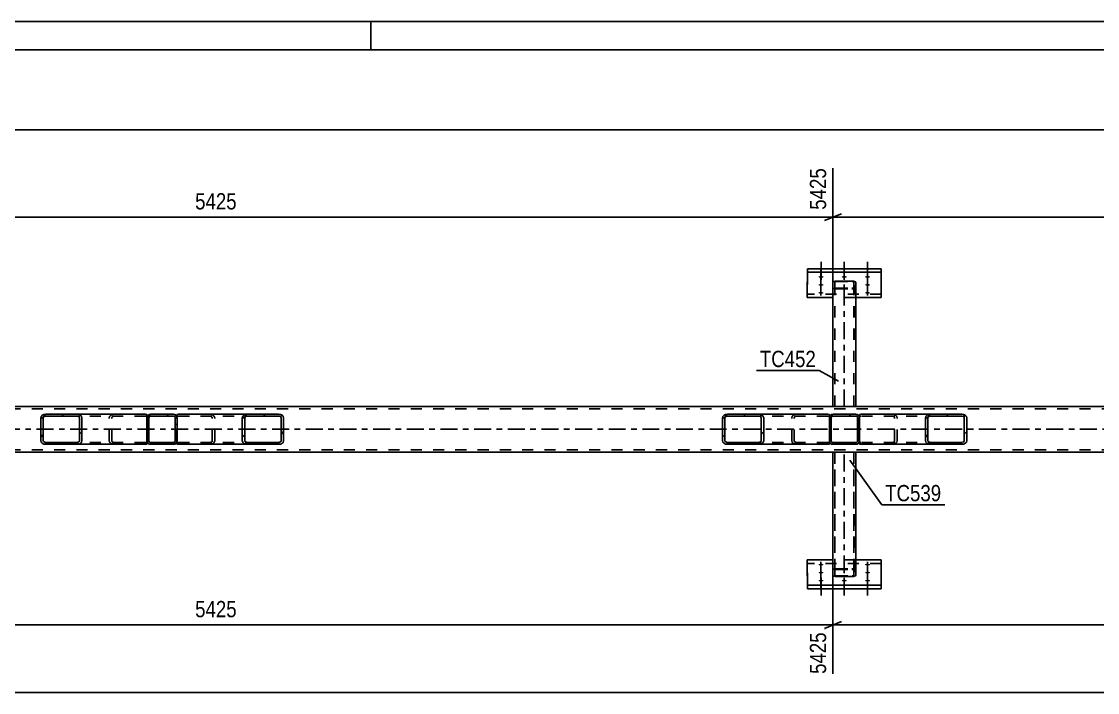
# Model space of a CAD drawing. Header units: millimetres. Extents: x -75 to 766, y -422 to 172.
# Drawn here: x 74.2 to 263.4, y 53.6 to 171.6 of the extents above; entities that cross this region are included whole.
import ezdxf

# ---------------------------------------------------------------- set-up
doc = ezdxf.new("R2010")
doc.units = ezdxf.units.MM
doc.linetypes.add('DXK_LINE_DOT2', pattern=[3.9198, 1.9599, -1.9599])
doc.linetypes.add('DXK_LINE_DOT3', pattern=[5.9187, 2.979, -0.9799, 0.9799, -0.9799])
doc.styles.add('Arial Narrow', font='ARIALN.TTF', dxfattribs={"height": 0.2})

# ---------------------------------------------------------------- blocks, each defined once
blk = doc.blocks.new('Unknown-570388036-1162')
at = {"color": 5, "linetype": 'Continuous'}
for p, q in [((765.64, 171.6), (-75.36, 171.6)), ((135.64, 166.6), (135.64, 171.6)), ((760.64, 166.6), (-70.36, 166.6))]:
    blk.add_line(p, q, dxfattribs=at)
blk = doc.blocks.new('Part-570388036-1922 - 1832')
at = {"color": 2, "linetype": 'Continuous'}
for p, q in [((216.91, 124.83), (216.92, 125.76)), ((216.92, 125.76), (216.96, 125.85)), ((216.92, 103.91), (216.92, 125.76)), ((216.96, 125.85), (217.1, 125.92)), ((217.1, 125.92), (217.31, 125.97)), ((217.31, 125.97), (217.56, 125.98)), ((217.56, 125.98), (220.28, 125.98)), ((220.28, 125.98), (220.52, 125.97)), ((220.52, 125.97), (220.73, 125.92)), ((220.73, 125.92), (220.87, 125.85)), ((220.87, 125.85), (220.92, 125.76)), ((220.92, 103.91), (220.92, 125.76)), ((216.92, 103.91), (216.91, 124.83))]:
    blk.add_line(p, q, dxfattribs=at)
at = {"color": 7, "linetype": 'DXK_LINE_DOT2'}
for p, q in [((217.24, 125.76), (217.23, 124.83)), ((217.26, 125.81), (217.24, 125.76)), ((217.24, 103.91), (217.24, 125.76)), ((217.33, 125.84), (217.26, 125.81)), ((217.43, 125.87), (217.33, 125.84)), ((217.56, 125.87), (217.43, 125.87)), ((217.56, 125.87), (220.28, 125.87)), ((220.4, 125.87), (220.28, 125.87)), ((220.5, 125.84), (220.4, 125.87)), ((220.57, 125.81), (220.5, 125.84)), ((220.6, 125.76), (220.57, 125.81)), ((220.6, 125.76), (220.59, 124.83)), ((220.6, 103.91), (220.6, 125.76)), ((220.92, 125.76), (220.91, 124.83)), ((216.96, 124.75), (216.91, 124.83)), ((217.1, 124.68), (216.96, 124.75)), ((217.31, 124.63), (217.1, 124.68)), ((217.24, 103.91), (217.23, 124.83)), ((217.23, 124.83), (217.26, 124.79)), ((217.26, 124.79), (217.33, 124.76)), ((217.55, 124.62), (217.31, 124.63)), ((217.33, 124.76), (217.43, 124.73)), ((217.43, 124.73), (217.55, 124.72)), ((217.55, 124.72), (220.27, 124.72)), ((217.55, 124.62), (220.27, 124.62)), ((220.27, 124.72), (220.28, 124.72)), ((220.52, 124.63), (220.27, 124.62)), ((220.28, 124.72), (220.39, 124.73)), ((220.39, 124.73), (220.5, 124.76)), ((220.5, 124.76), (220.57, 124.79)), ((220.72, 124.68), (220.52, 124.63)), ((220.57, 124.79), (220.59, 124.83)), ((220.6, 103.91), (220.59, 124.83)), ((220.86, 124.75), (220.72, 124.68)), ((220.91, 124.83), (220.86, 124.75)), ((220.92, 103.91), (220.91, 124.83)), ((220.92, 103.91), (216.92, 103.91)), ((220.92, 103.91), (220.92, 103.91))]:
    blk.add_line(p, q, dxfattribs=at)
at = {"color": 7, "linetype": 'DXK_LINE_DOT3'}
blk.add_line((218.92, 103.91), (218.91, 125.3), dxfattribs=at)
blk = doc.blocks.new('Bolt-570388036-1858 - 1832')
at = {"linetype": 'Continuous'}
for points in [[(214.81, 75.97), (214.72, 75.97), (214.63, 75.98), (214.55, 76), (214.48, 76.02), (214.43, 76.04), (214.39, 76.07), (214.37, 76.1), (214.37, 76.14), (214.39, 76.17), (214.43, 76.2), (214.48, 76.22), (214.55, 76.24), (214.63, 76.26), (214.72, 76.27), (214.81, 76.27), (214.9, 76.27), (214.99, 76.26), (215.07, 76.24), (215.14, 76.22), (215.19, 76.2), (215.23, 76.17), (215.25, 76.14), (215.25, 76.1), (215.23, 76.07), (215.19, 76.04), (215.14, 76.02), (215.07, 76), (214.99, 75.98), (214.9, 75.97)], [(223.01, 75.97), (222.92, 75.97), (222.83, 75.98), (222.75, 76), (222.68, 76.02), (222.63, 76.04), (222.59, 76.07), (222.57, 76.1), (222.57, 76.14), (222.59, 76.17), (222.63, 76.2), (222.68, 76.22), (222.75, 76.24), (222.83, 76.26), (222.92, 76.27), (223.01, 76.27), (223.1, 76.27), (223.19, 76.26), (223.27, 76.24), (223.34, 76.22), (223.39, 76.2), (223.43, 76.17), (223.45, 76.14), (223.45, 76.1), (223.43, 76.07), (223.39, 76.04), (223.34, 76.02), (223.27, 76), (223.19, 75.98), (223.1, 75.97)], [(214.81, 74.57), (214.72, 74.57), (214.64, 74.58), (214.56, 74.6), (214.49, 74.62), (214.43, 74.64), (214.4, 74.67), (214.38, 74.7), (214.38, 74.73), (214.4, 74.76), (214.43, 74.79), (214.49, 74.82), (214.56, 74.84), (214.64, 74.86), (214.72, 74.86), (214.81, 74.87), (214.91, 74.86), (214.99, 74.86), (215.07, 74.84), (215.14, 74.82), (215.2, 74.79), (215.23, 74.76), (215.25, 74.73), (215.25, 74.7), (215.23, 74.67), (215.2, 74.64), (215.14, 74.62), (215.07, 74.6), (214.99, 74.58), (214.91, 74.57)], [(223.01, 74.57), (222.92, 74.57), (222.84, 74.58), (222.76, 74.6), (222.69, 74.62), (222.63, 74.64), (222.6, 74.67), (222.58, 74.7), (222.58, 74.73), (222.6, 74.76), (222.63, 74.79), (222.69, 74.82), (222.76, 74.84), (222.84, 74.86), (222.92, 74.86), (223.01, 74.87), (223.11, 74.86), (223.19, 74.86), (223.27, 74.84), (223.34, 74.82), (223.4, 74.79), (223.43, 74.76), (223.45, 74.73), (223.45, 74.7), (223.43, 74.67), (223.4, 74.64), (223.34, 74.62), (223.27, 74.6), (223.19, 74.58), (223.11, 74.57)], [(214.82, 73.16), (214.73, 73.17), (214.64, 73.18), (214.56, 73.19), (214.49, 73.21), (214.44, 73.24), (214.4, 73.27), (214.38, 73.3), (214.38, 73.33), (214.4, 73.36), (214.44, 73.39), (214.49, 73.42), (214.56, 73.44), (214.64, 73.45), (214.73, 73.46), (214.82, 73.47), (214.91, 73.46), (215, 73.45), (215.08, 73.44), (215.15, 73.42), (215.2, 73.39), (215.24, 73.36), (215.26, 73.33), (215.26, 73.3), (215.24, 73.27), (215.2, 73.24), (215.15, 73.21), (215.08, 73.19), (215, 73.18), (214.91, 73.17)], [(218.92, 73.16), (218.83, 73.17), (218.74, 73.18), (218.66, 73.19), (218.59, 73.21), (218.54, 73.24), (218.5, 73.27), (218.48, 73.3), (218.48, 73.33), (218.5, 73.36), (218.54, 73.39), (218.59, 73.42), (218.66, 73.44), (218.74, 73.45), (218.83, 73.46), (218.92, 73.47), (219.01, 73.46), (219.1, 73.45), (219.18, 73.44), (219.25, 73.42), (219.3, 73.39), (219.34, 73.36), (219.36, 73.33), (219.36, 73.3), (219.34, 73.27), (219.3, 73.24), (219.25, 73.21), (219.18, 73.19), (219.1, 73.18), (219.01, 73.17)], [(223.02, 73.16), (222.93, 73.17), (222.84, 73.18), (222.76, 73.19), (222.69, 73.21), (222.64, 73.24), (222.6, 73.27), (222.58, 73.3), (222.58, 73.33), (222.6, 73.36), (222.64, 73.39), (222.69, 73.42), (222.76, 73.44), (222.84, 73.45), (222.93, 73.46), (223.02, 73.47), (223.11, 73.46), (223.2, 73.45), (223.28, 73.44), (223.35, 73.42), (223.4, 73.39), (223.44, 73.36), (223.46, 73.33), (223.46, 73.3), (223.44, 73.27), (223.4, 73.24), (223.35, 73.21), (223.28, 73.19), (223.2, 73.18), (223.11, 73.17)]]:
    blk.add_hatch(color=1, dxfattribs=at).paths.add_polyline_path(points)
at = {"color": 1, "linetype": 'Continuous'}
for p, q in [((214.81, 76.61), (214.81, 73.49)), ((223.01, 76.61), (223.01, 73.49)), ((214.81, 75.21), (214.81, 72.09)), ((214.82, 73.8), (214.82, 70.68)), ((218.92, 73.8), (218.92, 70.68)), ((223.01, 75.21), (223.01, 72.09)), ((223.02, 73.8), (223.02, 70.68))]:
    blk.add_line(p, q, dxfattribs=at)
at = {"color": 1, "linetype": 'DXK_LINE_DOT2'}
blk.add_line((218.91, 76.61), (218.91, 73.49), dxfattribs=at)
blk = doc.blocks.new('Part-570388036-1983 - 1832')
at = {"color": 2, "linetype": 'Continuous'}
for p, q in [((212.42, 128.12), (212.41, 123.68)), ((212.41, 123.08), (212.42, 127.52)), ((225.42, 128.12), (212.42, 128.12)), ((212.42, 127.52), (212.42, 128.12)), ((225.42, 127.52), (212.42, 127.52)), ((225.42, 127.52), (225.41, 123.08)), ((225.42, 128.12), (225.42, 127.52)), ((212.41, 123.68), (212.41, 123.08)), ((216.92, 123.08), (212.41, 123.08)), ((225.41, 123.08), (220.92, 123.08))]:
    blk.add_line(p, q, dxfattribs=at)
at = {"color": 7, "linetype": 'DXK_LINE_DOT2'}
for p, q in [((225.41, 123.68), (225.42, 128.12)), ((225.41, 123.68), (212.41, 123.68)), ((220.92, 123.08), (216.92, 123.08)), ((225.41, 123.08), (225.41, 123.68))]:
    blk.add_line(p, q, dxfattribs=at)
blk = doc.blocks.new('Bolt-570388036-1857 - 1832')
at = {"linetype": 'Continuous'}
for points in [[(214.82, 126.85), (214.91, 126.85), (215, 126.84), (215.08, 126.82), (215.15, 126.8), (215.2, 126.78), (215.24, 126.75), (215.26, 126.72), (215.26, 126.69), (215.24, 126.66), (215.2, 126.63), (215.15, 126.6), (215.08, 126.58), (215, 126.56), (214.91, 126.55), (214.82, 126.55), (214.73, 126.55), (214.64, 126.56), (214.56, 126.58), (214.49, 126.6), (214.44, 126.63), (214.4, 126.66), (214.38, 126.69), (214.38, 126.72), (214.4, 126.75), (214.44, 126.78), (214.49, 126.8), (214.56, 126.82), (214.64, 126.84), (214.73, 126.85)], [(218.92, 126.85), (219.01, 126.85), (219.1, 126.84), (219.18, 126.82), (219.25, 126.8), (219.3, 126.78), (219.34, 126.75), (219.36, 126.72), (219.36, 126.69), (219.34, 126.66), (219.3, 126.63), (219.25, 126.6), (219.18, 126.58), (219.1, 126.56), (219.01, 126.55), (218.92, 126.55), (218.83, 126.55), (218.74, 126.56), (218.66, 126.58), (218.59, 126.6), (218.54, 126.63), (218.5, 126.66), (218.48, 126.69), (218.48, 126.72), (218.5, 126.75), (218.54, 126.78), (218.59, 126.8), (218.66, 126.82), (218.74, 126.84), (218.83, 126.85)], [(223.02, 126.85), (223.11, 126.85), (223.2, 126.84), (223.28, 126.82), (223.35, 126.8), (223.4, 126.78), (223.44, 126.75), (223.46, 126.72), (223.46, 126.69), (223.44, 126.66), (223.4, 126.63), (223.35, 126.6), (223.28, 126.58), (223.2, 126.56), (223.11, 126.55), (223.02, 126.55), (222.93, 126.55), (222.84, 126.56), (222.76, 126.58), (222.69, 126.6), (222.64, 126.63), (222.6, 126.66), (222.58, 126.69), (222.58, 126.72), (222.6, 126.75), (222.64, 126.78), (222.69, 126.8), (222.76, 126.82), (222.84, 126.84), (222.93, 126.85)], [(214.81, 125.45), (214.91, 125.45), (214.99, 125.44), (215.07, 125.42), (215.14, 125.4), (215.2, 125.37), (215.23, 125.35), (215.25, 125.31), (215.25, 125.28), (215.23, 125.25), (215.2, 125.22), (215.14, 125.2), (215.07, 125.18), (214.99, 125.16), (214.91, 125.15), (214.81, 125.15), (214.72, 125.15), (214.64, 125.16), (214.56, 125.18), (214.49, 125.2), (214.43, 125.22), (214.4, 125.25), (214.38, 125.28), (214.38, 125.31), (214.4, 125.35), (214.43, 125.37), (214.49, 125.4), (214.56, 125.42), (214.64, 125.44), (214.72, 125.45)], [(223.01, 125.45), (223.11, 125.45), (223.19, 125.44), (223.27, 125.42), (223.34, 125.4), (223.4, 125.37), (223.43, 125.35), (223.45, 125.31), (223.45, 125.28), (223.43, 125.25), (223.4, 125.22), (223.34, 125.2), (223.27, 125.18), (223.19, 125.16), (223.11, 125.15), (223.01, 125.15), (222.92, 125.15), (222.84, 125.16), (222.76, 125.18), (222.69, 125.2), (222.63, 125.22), (222.6, 125.25), (222.58, 125.28), (222.58, 125.31), (222.6, 125.35), (222.63, 125.37), (222.69, 125.4), (222.76, 125.42), (222.84, 125.44), (222.92, 125.45)], [(214.81, 124.05), (214.9, 124.04), (214.99, 124.03), (215.07, 124.02), (215.14, 124), (215.19, 123.97), (215.23, 123.94), (215.25, 123.91), (215.25, 123.88), (215.23, 123.85), (215.19, 123.82), (215.14, 123.8), (215.07, 123.78), (214.99, 123.76), (214.9, 123.75), (214.81, 123.75), (214.72, 123.75), (214.63, 123.76), (214.55, 123.78), (214.48, 123.8), (214.43, 123.82), (214.39, 123.85), (214.37, 123.88), (214.37, 123.91), (214.39, 123.94), (214.43, 123.97), (214.48, 124), (214.55, 124.02), (214.63, 124.03), (214.72, 124.04)], [(223.01, 124.05), (223.1, 124.04), (223.19, 124.03), (223.27, 124.02), (223.34, 124), (223.39, 123.97), (223.43, 123.94), (223.45, 123.91), (223.45, 123.88), (223.43, 123.85), (223.39, 123.82), (223.34, 123.8), (223.27, 123.78), (223.19, 123.76), (223.1, 123.75), (223.01, 123.75), (222.92, 123.75), (222.83, 123.76), (222.75, 123.78), (222.68, 123.8), (222.63, 123.82), (222.59, 123.85), (222.57, 123.88), (222.57, 123.91), (222.59, 123.94), (222.63, 123.97), (222.68, 124), (222.75, 124.02), (222.83, 124.03), (222.92, 124.04)]]:
    blk.add_hatch(color=1, dxfattribs=at).paths.add_polyline_path(points)
at = {"color": 1, "linetype": 'Continuous'}
for p, q in [((214.82, 126.21), (214.82, 129.33)), ((218.92, 126.21), (218.92, 129.33)), ((223.02, 126.21), (223.02, 129.33)), ((214.81, 124.81), (214.81, 127.93)), ((223.01, 124.81), (223.01, 127.93)), ((214.81, 123.41), (214.81, 126.53)), ((223.01, 123.41), (223.01, 126.53))]:
    blk.add_line(p, q, dxfattribs=at)
at = {"color": 1, "linetype": 'DXK_LINE_DOT2'}
blk.add_line((218.91, 123.41), (218.91, 126.53), dxfattribs=at)
blk = doc.blocks.new('Part-570388036-1894 - 1832')
at = {"color": 7, "linetype": 'DXK_LINE_DOT2'}
for p, q in [((587.57, 103.51), (-0.08, 103.51)), ((587.57, 96.31), (-0.08, 96.31))]:
    blk.add_line(p, q, dxfattribs=at)
at = {"color": 2, "linetype": 'Continuous'}
for p, q in [((587.57, 103.91), (4.73, 103.91)), ((587.57, 95.91), (4.73, 95.91))]:
    blk.add_line(p, q, dxfattribs=at)
at = {"color": 7, "linetype": 'DXK_LINE_DOT3'}
blk.add_line((-0.07, 99.91), (587.57, 99.91), dxfattribs=at)
blk = doc.blocks.new('Part-570388036-2005 - 1832')
at = {"linetype": 'Continuous'}
h = blk.add_hatch(dxfattribs=at)
h.set_pattern_fill('', scale=0.7, style=0, pattern_type=0)
h.set_pattern_definition([(45, (78.4982, 102.5532), (-1.57154, 1.57154), [])])
h.paths.add_polyline_path([(83.98, 102.55), (78.5, 102.55), (78.16, 102.5), (77.88, 102.37), (77.69, 102.16), (77.62, 101.91), (77.62, 97.91), (77.69, 97.67), (77.88, 97.46), (78.16, 97.32), (78.5, 97.27), (83.98, 97.27), (84.32, 97.32), (84.6, 97.46), (84.79, 97.67), (84.86, 97.91), (84.86, 101.91), (84.79, 102.16), (84.6, 102.37), (84.32, 102.5)])
h.paths.add_polyline_path([(84.29, 102.14), (84.39, 102.04), (84.42, 101.91), (84.42, 97.91), (84.39, 97.79), (84.29, 97.69), (84.15, 97.62), (83.98, 97.59), (78.5, 97.59), (78.33, 97.62), (78.19, 97.69), (78.09, 97.79), (78.06, 97.91), (78.06, 101.91), (78.09, 102.04), (78.19, 102.14), (78.33, 102.21), (78.5, 102.23), (83.98, 102.23), (84.15, 102.21)])
at = {"color": 2, "linetype": 'Continuous'}
for p, q in [((78.5, 102.55), (78.16, 102.5)), ((78.33, 102.21), (78.5, 102.23)), ((78.5, 102.55), (83.98, 102.55)), ((78.5, 102.23), (83.98, 102.23)), ((96.04, 102.55), (83.98, 102.55)), ((84.32, 102.5), (83.98, 102.55)), ((83.98, 102.23), (84.15, 102.21)), ((96.04, 102.55), (96.29, 102.52)), ((96.29, 102.52), (96.29, 102.5)), ((96.29, 102.5), (96.29, 102.37)), ((96.29, 102.37), (96.29, 102.16)), ((77.69, 102.16), (77.62, 101.91)), ((77.62, 97.91), (77.62, 101.91)), ((78.06, 101.91), (78.09, 102.04)), ((78.06, 97.91), (78.06, 101.91)), ((84.39, 102.04), (84.42, 101.91)), ((84.42, 97.91), (84.42, 101.91)), ((84.86, 101.91), (84.79, 102.16)), ((84.86, 97.91), (84.86, 101.91)), ((96.29, 102.16), (96.29, 101.91)), ((96.29, 97.91), (96.29, 101.91)), ((77.62, 97.91), (77.69, 97.67)), ((78.09, 97.79), (78.06, 97.91)), ((78.16, 97.32), (78.5, 97.27)), ((78.5, 97.59), (78.33, 97.62)), ((78.5, 97.59), (83.98, 97.59)), ((78.5, 97.27), (83.98, 97.27)), ((84.15, 97.62), (83.98, 97.59)), ((83.98, 97.27), (84.32, 97.32)), ((96.04, 97.27), (83.98, 97.27)), ((84.42, 97.91), (84.39, 97.79)), ((84.79, 97.67), (84.86, 97.91)), ((96.04, 97.27), (96.29, 97.31)), ((96.29, 97.91), (96.29, 97.67)), ((96.29, 97.67), (96.29, 97.46)), ((96.29, 97.46), (96.29, 97.32)), ((96.29, 97.32), (96.29, 97.31))]:
    blk.add_line(p, q, dxfattribs=at)
at = {"color": 7, "linetype": 'DXK_LINE_DOT2'}
for p, q in [((83.98, 102.55), (78.5, 102.55)), ((96.04, 102.23), (78.5, 102.23)), ((90.21, 102.5), (90.55, 102.55)), ((90.55, 102.23), (90.38, 102.21)), ((96.2, 102.21), (96.04, 102.23)), ((96.29, 102.17), (96.2, 102.21)), ((96.29, 102.52), (96.29, 102.17)), ((89.67, 101.91), (89.73, 102.16)), ((89.67, 97.91), (89.67, 101.91)), ((90.14, 102.04), (90.11, 101.91)), ((90.11, 97.91), (90.11, 101.91)), ((96.29, 102.16), (96.29, 102.17)), ((96.29, 102.14), (96.29, 102.16)), ((96.29, 102.04), (96.29, 102.14)), ((96.29, 101.91), (96.29, 102.04)), ((96.29, 97.91), (96.29, 101.91)), ((96.04, 97.59), (78.5, 97.59)), ((83.98, 97.27), (78.5, 97.27)), ((89.73, 97.67), (89.67, 97.91)), ((90.11, 97.91), (90.14, 97.79)), ((90.55, 97.27), (90.21, 97.32)), ((90.38, 97.62), (90.55, 97.59)), ((96.04, 97.59), (96.2, 97.62)), ((96.2, 97.62), (96.29, 97.66)), ((96.29, 97.79), (96.29, 97.91)), ((96.29, 97.69), (96.29, 97.79)), ((96.29, 97.66), (96.29, 97.69)), ((96.29, 97.31), (96.29, 97.66))]:
    blk.add_line(p, q, dxfattribs=at)
at = {"color": 2, "linetype": 'Continuous'}
for centre, radius, start, end in [((78.36, 101.73), 0.801, 104.5769, 147.6241), ((78.43, 101.82), 0.401, 104.5769, 147.6241), ((84.05, 101.82), 0.401, 32.3759, 75.4231), ((84.12, 101.73), 0.801, 32.3759, 75.4231), ((78.36, 98.1), 0.801, 212.3759, 255.4231), ((78.43, 98.01), 0.401, 212.3759, 255.4231), ((84.05, 98.01), 0.401, 284.5769, 327.6241), ((84.12, 98.1), 0.801, 284.5769, 327.6241)]:
    blk.add_arc(centre, radius, start, end, dxfattribs=at)
at = {"color": 7, "linetype": 'DXK_LINE_DOT2'}
for centre, radius, start, end in [((90.41, 101.73), 0.802, 104.5548, 147.5896), ((90.48, 101.82), 0.401, 104.5548, 147.5896), ((90.41, 98.1), 0.802, 212.4104, 255.4452), ((90.48, 98.01), 0.401, 212.4104, 255.4452)]:
    blk.add_arc(centre, radius, start, end, dxfattribs=at)
blk = doc.blocks.new('Part-570388036-2009 - 1832')
at = {"linetype": 'Continuous'}
h = blk.add_hatch(dxfattribs=at)
h.set_pattern_fill('', scale=0.7, style=0, pattern_type=0)
h.set_pattern_definition([(45, (234.0692, 102.5532), (-1.57154, 1.57154), [])])
h.paths.add_polyline_path([(239.57, 102.55), (234.07, 102.55), (233.73, 102.5), (233.45, 102.37), (233.26, 102.16), (233.19, 101.91), (233.19, 97.91), (233.26, 97.67), (233.45, 97.46), (233.73, 97.32), (234.07, 97.27), (239.57, 97.27), (239.9, 97.32), (240.19, 97.46), (240.38, 97.67), (240.45, 97.91), (240.45, 101.91), (240.38, 102.16), (240.19, 102.37), (239.9, 102.5)])
h.paths.add_polyline_path([(239.88, 102.14), (239.97, 102.04), (240.01, 101.91), (240.01, 97.91), (239.97, 97.79), (239.88, 97.69), (239.73, 97.62), (239.57, 97.59), (234.07, 97.59), (233.9, 97.62), (233.76, 97.69), (233.66, 97.79), (233.63, 97.91), (233.63, 101.91), (233.66, 102.04), (233.76, 102.14), (233.9, 102.21), (234.07, 102.23), (239.57, 102.23), (239.73, 102.21)])
at = {"color": 2, "linetype": 'Continuous'}
for p, q in [((221.57, 102.52), (221.83, 102.55)), ((221.57, 102.5), (221.57, 102.52)), ((221.57, 102.37), (221.57, 102.5)), ((221.57, 102.37), (221.57, 102.17)), ((221.57, 102.16), (221.57, 102.37)), ((234.07, 102.55), (221.83, 102.55)), ((234.07, 102.55), (233.73, 102.5)), ((233.9, 102.21), (234.07, 102.23)), ((234.07, 102.55), (239.57, 102.55)), ((234.07, 102.23), (239.57, 102.23)), ((239.9, 102.5), (239.57, 102.55)), ((239.57, 102.23), (239.73, 102.21)), ((221.57, 102.17), (221.57, 102.14)), ((221.57, 102.16), (221.57, 101.98)), ((221.57, 102.14), (221.57, 102.04)), ((221.57, 102.04), (221.57, 101.98)), ((233.26, 102.16), (233.19, 101.91)), ((233.19, 97.91), (233.19, 101.91)), ((233.63, 101.91), (233.66, 102.04)), ((233.63, 97.91), (233.63, 101.91)), ((239.97, 102.04), (240.01, 101.91)), ((240.01, 97.91), (240.01, 101.91)), ((240.45, 101.91), (240.38, 102.16)), ((240.45, 97.91), (240.45, 101.91)), ((221.57, 97.79), (221.57, 97.84)), ((221.57, 97.67), (221.57, 97.84)), ((221.57, 97.79), (221.57, 97.69)), ((221.57, 97.69), (221.57, 97.66)), ((221.57, 97.46), (221.57, 97.67)), ((221.57, 97.46), (221.57, 97.66)), ((221.57, 97.32), (221.57, 97.46)), ((221.57, 97.31), (221.57, 97.32)), ((221.83, 97.27), (221.57, 97.31)), ((234.07, 97.27), (221.83, 97.27)), ((233.19, 97.91), (233.26, 97.67)), ((233.66, 97.79), (233.63, 97.91)), ((233.73, 97.32), (234.07, 97.27)), ((234.07, 97.59), (233.9, 97.62)), ((234.07, 97.59), (239.57, 97.59)), ((234.07, 97.27), (239.57, 97.27)), ((239.73, 97.62), (239.57, 97.59)), ((239.57, 97.27), (239.9, 97.32)), ((240.01, 97.91), (239.97, 97.79)), ((240.38, 97.67), (240.45, 97.91))]:
    blk.add_line(p, q, dxfattribs=at)
at = {"color": 7, "linetype": 'DXK_LINE_DOT2'}
for p, q in [((221.57, 102.52), (221.57, 102.37)), ((221.66, 102.21), (221.57, 102.17)), ((221.83, 102.23), (221.66, 102.21)), ((239.57, 102.23), (221.83, 102.23)), ((227.32, 102.55), (227.66, 102.5)), ((227.49, 102.21), (227.32, 102.23)), ((239.57, 102.55), (234.07, 102.55)), ((221.57, 101.98), (221.57, 101.91)), ((221.57, 101.98), (221.57, 101.91)), ((221.57, 97.91), (221.57, 101.91)), ((221.57, 97.91), (221.57, 101.91)), ((227.76, 101.91), (227.73, 102.04)), ((227.76, 97.91), (227.76, 101.91)), ((228.13, 102.16), (228.2, 101.91)), ((228.2, 97.91), (228.2, 101.91)), ((221.57, 97.84), (221.57, 97.91)), ((221.57, 97.84), (221.57, 97.91)), ((221.57, 97.66), (221.66, 97.62)), ((221.57, 97.31), (221.57, 97.46)), ((221.66, 97.62), (221.83, 97.59)), ((239.57, 97.59), (221.83, 97.59)), ((227.32, 97.59), (227.49, 97.62)), ((227.66, 97.32), (227.32, 97.27)), ((227.73, 97.79), (227.76, 97.91)), ((228.2, 97.91), (228.13, 97.67)), ((239.57, 97.27), (234.07, 97.27))]:
    blk.add_line(p, q, dxfattribs=at)
for centre, radius, start, end in [((227.39, 101.82), 0.401, 32.4104, 75.4452), ((227.46, 101.73), 0.802, 32.4104, 75.4452), ((227.39, 98.01), 0.401, 284.5548, 327.5896), ((227.46, 98.1), 0.802, 284.5548, 327.5896)]:
    blk.add_arc(centre, radius, start, end, dxfattribs=at)
at = {"color": 2, "linetype": 'Continuous'}
for centre, radius, start, end in [((233.93, 101.73), 0.803, 104.5326, 147.5549), ((234, 101.82), 0.401, 104.5326, 147.5549), ((239.63, 101.82), 0.401, 32.4451, 75.4674), ((239.7, 101.73), 0.803, 32.4451, 75.4674), ((233.93, 98.1), 0.803, 212.4451, 255.4674), ((234, 98.01), 0.401, 212.4451, 255.4674), ((239.63, 98.01), 0.401, 284.5326, 327.5549), ((239.7, 98.1), 0.803, 284.5326, 327.5549)]:
    blk.add_arc(centre, radius, start, end, dxfattribs=at)
blk = doc.blocks.new('Part-570388036-1980 - 1832')
at = {"color": 2, "linetype": 'Continuous'}
for p, q in [((216.91, 75.18), (216.92, 95.91)), ((216.92, 74.25), (216.92, 95.91)), ((220.92, 74.25), (220.92, 95.91)), ((216.92, 74.25), (216.91, 75.18)), ((216.96, 74.17), (216.92, 74.25)), ((217.1, 74.1), (216.96, 74.17)), ((217.31, 74.05), (217.1, 74.1)), ((217.56, 74.03), (217.31, 74.05)), ((217.56, 74.03), (220.28, 74.03)), ((220.52, 74.05), (220.28, 74.03)), ((220.73, 74.1), (220.52, 74.05)), ((220.87, 74.17), (220.73, 74.1)), ((220.92, 74.25), (220.87, 74.17))]:
    blk.add_line(p, q, dxfattribs=at)
at = {"color": 7, "linetype": 'DXK_LINE_DOT2'}
for p, q in [((220.92, 95.91), (216.92, 95.91)), ((217.23, 75.18), (217.24, 95.91)), ((217.24, 74.25), (217.24, 95.91)), ((220.59, 75.18), (220.6, 95.91)), ((220.6, 74.25), (220.6, 95.91)), ((220.91, 75.18), (220.92, 95.91)), ((220.92, 95.91), (220.92, 95.91)), ((216.91, 75.18), (216.96, 75.27)), ((216.96, 75.27), (217.1, 75.34)), ((217.1, 75.34), (217.31, 75.39)), ((217.26, 75.22), (217.23, 75.18)), ((217.24, 74.25), (217.23, 75.18)), ((217.24, 74.25), (217.26, 74.21)), ((217.33, 75.26), (217.26, 75.22)), ((217.26, 74.21), (217.33, 74.18)), ((217.31, 75.39), (217.55, 75.4)), ((217.43, 75.28), (217.33, 75.26)), ((217.33, 74.18), (217.43, 74.15)), ((217.55, 75.29), (217.43, 75.28)), ((217.43, 74.15), (217.56, 74.14)), ((217.55, 75.4), (220.27, 75.4)), ((217.55, 75.29), (220.27, 75.29)), ((217.56, 74.14), (220.28, 74.14)), ((220.27, 75.4), (220.52, 75.39)), ((220.27, 75.29), (220.28, 75.29)), ((220.28, 75.29), (220.39, 75.28)), ((220.28, 74.14), (220.4, 74.15)), ((220.39, 75.28), (220.5, 75.26)), ((220.4, 74.15), (220.5, 74.18)), ((220.5, 75.26), (220.52, 75.25)), ((220.5, 74.18), (220.57, 74.21)), ((220.52, 75.39), (220.72, 75.34)), ((220.52, 75.25), (220.57, 75.22)), ((220.59, 75.18), (220.57, 75.22)), ((220.57, 74.21), (220.6, 74.25)), ((220.6, 74.25), (220.59, 75.18)), ((220.72, 75.34), (220.86, 75.27)), ((220.86, 75.27), (220.91, 75.18)), ((220.92, 74.25), (220.91, 75.18))]:
    blk.add_line(p, q, dxfattribs=at)
at = {"color": 7, "linetype": 'DXK_LINE_DOT3'}
blk.add_line((218.91, 74.72), (218.92, 95.91), dxfattribs=at)
blk = doc.blocks.new('Part-570388036-1984 - 1832')
at = {"color": 2, "linetype": 'Continuous'}
for p, q in [((216.92, 76.94), (212.41, 76.94)), ((212.41, 76.94), (212.41, 76.34)), ((212.42, 72.49), (212.41, 76.94)), ((212.41, 76.34), (212.42, 71.89)), ((225.41, 76.94), (220.92, 76.94)), ((225.41, 76.94), (225.42, 72.49)), ((225.42, 72.49), (212.42, 72.49)), ((212.42, 71.89), (212.42, 72.49)), ((225.42, 72.49), (225.42, 71.89)), ((225.42, 71.89), (212.42, 71.89))]:
    blk.add_line(p, q, dxfattribs=at)
at = {"color": 7, "linetype": 'DXK_LINE_DOT2'}
for p, q in [((225.41, 76.34), (212.41, 76.34)), ((220.92, 76.94), (216.92, 76.94)), ((225.41, 76.34), (225.41, 76.94)), ((225.42, 71.89), (225.41, 76.34))]:
    blk.add_line(p, q, dxfattribs=at)
blk = doc.blocks.new('Part-570388036-2000 - 1832')
at = {"linetype": 'Continuous'}
h = blk.add_hatch(dxfattribs=at)
h.set_pattern_fill('', scale=0.7, style=0, pattern_type=0)
h.set_pattern_definition([(45, (96.9484, 102.5532), (-1.57154, 1.57154), [])])
h.paths.add_polyline_path([(100.95, 102.55), (96.95, 102.55), (96.7, 102.5), (96.5, 102.37), (96.36, 102.16), (96.31, 101.91), (96.31, 97.91), (96.36, 97.67), (96.5, 97.46), (96.7, 97.32), (96.95, 97.27), (100.95, 97.27), (101.19, 97.32), (101.4, 97.46), (101.54, 97.67), (101.59, 97.91), (101.59, 101.91), (101.54, 102.16), (101.4, 102.37), (101.19, 102.5)])
h.paths.add_polyline_path([(101.17, 102.14), (101.24, 102.04), (101.27, 101.91), (101.27, 97.91), (101.24, 97.79), (101.17, 97.69), (101.07, 97.62), (100.95, 97.59), (96.95, 97.59), (96.83, 97.62), (96.72, 97.69), (96.65, 97.79), (96.63, 97.91), (96.63, 101.91), (96.65, 102.04), (96.72, 102.14), (96.83, 102.21), (96.95, 102.23), (100.95, 102.23), (101.07, 102.21)])
at = {"color": 2, "linetype": 'Continuous'}
for p, q in [((96.69, 102.5), (96.93, 102.55)), ((96.95, 102.55), (96.7, 102.5)), ((96.83, 102.21), (96.95, 102.23)), ((96.93, 102.55), (96.95, 102.55)), ((96.95, 102.55), (96.93, 102.55)), ((96.95, 102.55), (100.95, 102.55)), ((96.95, 102.23), (100.95, 102.23)), ((101.06, 102.21), (100.93, 102.23)), ((101.19, 102.5), (100.95, 102.55)), ((100.95, 102.23), (101.07, 102.21)), ((96.29, 101.92), (96.34, 102.16)), ((96.29, 101.91), (96.31, 101.91)), ((96.36, 102.16), (96.31, 101.91)), ((96.31, 97.91), (96.31, 101.91)), ((96.63, 101.91), (96.65, 102.04)), ((96.63, 97.91), (96.63, 101.91)), ((101.25, 101.91), (101.23, 102.04)), ((101.24, 102.04), (101.27, 101.91)), ((101.25, 101.91), (101.27, 101.91)), ((101.25, 97.91), (101.25, 101.91)), ((101.27, 97.91), (101.27, 101.91)), ((101.59, 101.91), (101.54, 102.16)), ((101.59, 97.91), (101.59, 101.91)), ((96.29, 97.91), (96.31, 97.91)), ((96.34, 97.67), (96.29, 97.91)), ((96.31, 97.91), (96.36, 97.67)), ((96.65, 97.79), (96.63, 97.91)), ((96.93, 97.27), (96.69, 97.32)), ((96.7, 97.32), (96.95, 97.27)), ((96.95, 97.59), (96.83, 97.62)), ((96.93, 97.27), (96.95, 97.27)), ((96.93, 97.27), (96.95, 97.27)), ((96.95, 97.59), (100.95, 97.59)), ((96.95, 97.27), (100.95, 97.27)), ((100.93, 97.59), (101.06, 97.62)), ((101.07, 97.62), (100.95, 97.59)), ((100.95, 97.27), (101.19, 97.32)), ((101.23, 97.79), (101.25, 97.91)), ((101.27, 97.91), (101.24, 97.79)), ((101.25, 97.91), (101.27, 97.91)), ((101.54, 97.67), (101.59, 97.91))]:
    blk.add_line(p, q, dxfattribs=at)
at = {"color": 7, "linetype": 'DXK_LINE_DOT2'}
for p, q in [((96.93, 102.23), (96.81, 102.21)), ((96.93, 102.23), (96.95, 102.23)), ((96.93, 102.23), (100.93, 102.23)), ((96.95, 102.55), (100.95, 102.55)), ((100.93, 102.55), (101.18, 102.5)), ((100.93, 102.23), (100.95, 102.23)), ((96.29, 101.91), (96.29, 101.92)), ((96.29, 97.91), (96.29, 101.91)), ((96.29, 101.91), (96.29, 101.91)), ((96.64, 102.04), (96.61, 101.91)), ((96.61, 101.91), (96.63, 101.91)), ((96.61, 97.91), (96.61, 101.91)), ((101.53, 102.16), (101.57, 101.91)), ((101.57, 97.91), (101.57, 101.91)), ((101.57, 101.91), (101.59, 101.91)), ((96.29, 97.91), (96.29, 97.91)), ((96.29, 97.91), (96.29, 97.91)), ((96.61, 97.91), (96.63, 97.91)), ((96.61, 97.91), (96.64, 97.79)), ((96.81, 97.62), (96.93, 97.59)), ((96.93, 97.59), (96.95, 97.59)), ((96.93, 97.59), (100.93, 97.59)), ((96.95, 97.27), (100.95, 97.27)), ((100.93, 97.59), (100.95, 97.59)), ((101.18, 97.32), (100.93, 97.27)), ((101.57, 97.91), (101.53, 97.67)), ((101.57, 97.91), (101.59, 97.91))]:
    blk.add_line(p, q, dxfattribs=at)
at = {"color": 2, "linetype": 'Continuous'}
for centre, radius, start, end in [((96.93, 101.91), 0.64, 112.5, 157.5), ((96.95, 101.91), 0.64, 112.5, 157.5), ((96.95, 101.91), 0.32, 112.5, 157.5), ((100.93, 101.91), 0.32, 22.5, 67.5), ((100.95, 101.91), 0.32, 22.5, 67.5), ((100.95, 101.91), 0.64, 22.5, 67.5), ((96.93, 97.91), 0.64, 202.5, 247.5), ((96.95, 97.91), 0.64, 202.5, 247.5), ((96.95, 97.91), 0.32, 202.5, 247.5), ((100.93, 97.91), 0.32, 292.5, 337.5), ((100.95, 97.91), 0.32, 292.5, 337.5), ((100.95, 97.91), 0.64, 292.5, 337.5)]:
    blk.add_arc(centre, radius, start, end, dxfattribs=at)
at = {"color": 7, "linetype": 'DXK_LINE_DOT2'}
for centre, radius, start, end in [((96.93, 101.91), 0.32, 112.5, 157.5), ((100.93, 101.91), 0.64, 22.5, 67.5), ((96.93, 97.91), 0.32, 202.5, 247.5), ((100.93, 97.91), 0.64, 292.5, 337.5)]:
    blk.add_arc(centre, radius, start, end, dxfattribs=at)
blk = doc.blocks.new('Part-570388036-2003 - 1832')
at = {"linetype": 'Continuous'}
h = blk.add_hatch(dxfattribs=at)
h.set_pattern_fill('', scale=0.7, style=0, pattern_type=0)
h.set_pattern_definition([(45, (216.9484, 102.5532), (-1.57154, 1.57154), [])])
h.paths.add_polyline_path([(220.95, 102.55), (216.95, 102.55), (216.7, 102.5), (216.5, 102.37), (216.36, 102.16), (216.31, 101.91), (216.31, 97.91), (216.36, 97.67), (216.5, 97.46), (216.7, 97.32), (216.95, 97.27), (220.95, 97.27), (221.19, 97.32), (221.4, 97.46), (221.54, 97.67), (221.59, 97.91), (221.59, 101.91), (221.54, 102.16), (221.4, 102.37), (221.19, 102.5)])
h.paths.add_polyline_path([(221.17, 102.14), (221.24, 102.04), (221.27, 101.91), (221.27, 97.91), (221.24, 97.79), (221.17, 97.69), (221.07, 97.62), (220.95, 97.59), (216.95, 97.59), (216.83, 97.62), (216.72, 97.69), (216.65, 97.79), (216.63, 97.91), (216.63, 101.91), (216.65, 102.04), (216.72, 102.14), (216.83, 102.21), (216.95, 102.23), (220.95, 102.23), (221.07, 102.21)])
at = {"color": 2, "linetype": 'Continuous'}
for p, q in [((216.69, 102.5), (216.93, 102.55)), ((216.95, 102.55), (216.7, 102.5)), ((216.83, 102.21), (216.95, 102.23)), ((216.93, 102.55), (216.95, 102.55)), ((216.95, 102.55), (216.93, 102.55)), ((216.95, 102.55), (220.95, 102.55)), ((216.95, 102.23), (220.95, 102.23)), ((221.06, 102.21), (220.93, 102.23)), ((221.19, 102.5), (220.95, 102.55)), ((220.95, 102.23), (221.07, 102.21)), ((216.29, 101.92), (216.34, 102.16)), ((216.29, 101.91), (216.31, 101.91)), ((216.36, 102.16), (216.31, 101.91)), ((216.31, 97.91), (216.31, 101.91)), ((216.63, 101.91), (216.65, 102.04)), ((216.63, 97.91), (216.63, 101.91)), ((221.25, 101.91), (221.23, 102.04)), ((221.24, 102.04), (221.27, 101.91)), ((221.25, 101.91), (221.27, 101.91)), ((221.25, 97.91), (221.25, 101.91)), ((221.27, 97.91), (221.27, 101.91)), ((221.59, 101.91), (221.54, 102.16)), ((221.59, 97.91), (221.59, 101.91)), ((216.29, 97.91), (216.31, 97.91)), ((216.34, 97.67), (216.29, 97.91)), ((216.31, 97.91), (216.36, 97.67)), ((216.65, 97.79), (216.63, 97.91)), ((216.93, 97.27), (216.69, 97.32)), ((216.7, 97.32), (216.95, 97.27)), ((216.95, 97.59), (216.83, 97.62)), ((216.93, 97.27), (216.95, 97.27)), ((216.93, 97.27), (216.95, 97.27)), ((216.95, 97.59), (220.95, 97.59)), ((216.95, 97.27), (220.95, 97.27)), ((220.93, 97.59), (221.06, 97.62)), ((221.07, 97.62), (220.95, 97.59)), ((220.95, 97.27), (221.19, 97.32)), ((221.23, 97.79), (221.25, 97.91)), ((221.27, 97.91), (221.24, 97.79)), ((221.25, 97.91), (221.27, 97.91)), ((221.54, 97.67), (221.59, 97.91))]:
    blk.add_line(p, q, dxfattribs=at)
at = {"color": 7, "linetype": 'DXK_LINE_DOT2'}
for p, q in [((216.93, 102.23), (216.81, 102.21)), ((216.93, 102.23), (216.95, 102.23)), ((216.93, 102.23), (220.93, 102.23)), ((216.95, 102.55), (220.95, 102.55)), ((220.93, 102.55), (221.18, 102.5)), ((220.93, 102.23), (220.95, 102.23)), ((216.29, 101.91), (216.29, 101.92)), ((216.29, 97.91), (216.29, 101.91)), ((216.29, 101.91), (216.29, 101.91)), ((216.64, 102.04), (216.61, 101.91)), ((216.61, 101.91), (216.63, 101.91)), ((216.61, 97.91), (216.61, 101.91)), ((221.53, 102.16), (221.57, 101.91)), ((221.57, 97.91), (221.57, 101.91)), ((221.57, 101.91), (221.59, 101.91)), ((216.29, 97.91), (216.29, 97.91)), ((216.29, 97.91), (216.29, 97.91)), ((216.61, 97.91), (216.63, 97.91)), ((216.61, 97.91), (216.64, 97.79)), ((216.81, 97.62), (216.93, 97.59)), ((216.93, 97.59), (216.95, 97.59)), ((216.93, 97.59), (220.93, 97.59)), ((216.95, 97.27), (220.95, 97.27)), ((220.93, 97.59), (220.95, 97.59)), ((221.18, 97.32), (220.93, 97.27)), ((221.57, 97.91), (221.53, 97.67)), ((221.57, 97.91), (221.59, 97.91))]:
    blk.add_line(p, q, dxfattribs=at)
at = {"color": 2, "linetype": 'Continuous'}
for centre, radius, start, end in [((216.93, 101.91), 0.64, 112.5, 157.5), ((216.95, 101.91), 0.64, 112.5, 157.5), ((216.95, 101.91), 0.32, 112.5, 157.5), ((220.93, 101.91), 0.32, 22.5, 67.5), ((220.95, 101.91), 0.32, 22.5, 67.5), ((220.95, 101.91), 0.64, 22.5, 67.5), ((216.93, 97.91), 0.64, 202.5, 247.5), ((216.95, 97.91), 0.64, 202.5, 247.5), ((216.95, 97.91), 0.32, 202.5, 247.5), ((220.93, 97.91), 0.32, 292.5, 337.5), ((220.95, 97.91), 0.32, 292.5, 337.5), ((220.95, 97.91), 0.64, 292.5, 337.5)]:
    blk.add_arc(centre, radius, start, end, dxfattribs=at)
at = {"color": 7, "linetype": 'DXK_LINE_DOT2'}
for centre, radius, start, end in [((216.93, 101.91), 0.32, 112.5, 157.5), ((220.93, 101.91), 0.64, 22.5, 67.5), ((216.93, 97.91), 0.32, 202.5, 247.5), ((220.93, 97.91), 0.64, 292.5, 337.5)]:
    blk.add_arc(centre, radius, start, end, dxfattribs=at)
blk = doc.blocks.new('Part-570388036-2006 - 1832')
at = {"linetype": 'Continuous'}
h = blk.add_hatch(dxfattribs=at)
h.set_pattern_fill('', scale=0.7, style=0, pattern_type=0)
h.set_pattern_definition([(45, (198.3737, 102.5532), (-1.57154, 1.57154), [])])
h.paths.add_polyline_path([(203.86, 102.55), (198.37, 102.55), (198.04, 102.5), (197.75, 102.37), (197.56, 102.16), (197.5, 101.91), (197.5, 97.91), (197.56, 97.67), (197.75, 97.46), (198.04, 97.32), (198.37, 97.27), (203.86, 97.27), (204.19, 97.32), (204.48, 97.46), (204.67, 97.67), (204.74, 97.91), (204.74, 101.91), (204.67, 102.16), (204.48, 102.37), (204.19, 102.5)])
h.paths.add_polyline_path([(204.17, 102.14), (204.26, 102.04), (204.3, 101.91), (204.3, 97.91), (204.26, 97.79), (204.17, 97.69), (204.03, 97.62), (203.86, 97.59), (198.37, 97.59), (198.21, 97.62), (198.06, 97.69), (197.97, 97.79), (197.93, 97.91), (197.93, 101.91), (197.97, 102.04), (198.06, 102.14), (198.21, 102.21), (198.37, 102.23), (203.86, 102.23), (204.03, 102.21)])
at = {"color": 2, "linetype": 'Continuous'}
for p, q in [((198.37, 102.55), (198.04, 102.5)), ((198.21, 102.21), (198.37, 102.23)), ((198.37, 102.55), (203.86, 102.55)), ((198.37, 102.23), (203.86, 102.23)), ((216.04, 102.55), (203.86, 102.55)), ((204.19, 102.5), (203.86, 102.55)), ((203.86, 102.23), (204.03, 102.21)), ((216.04, 102.55), (216.29, 102.52)), ((216.29, 102.52), (216.29, 102.5)), ((216.29, 102.5), (216.29, 102.37)), ((216.29, 102.37), (216.29, 102.16)), ((197.56, 102.16), (197.5, 101.91)), ((197.5, 97.91), (197.5, 101.91)), ((197.93, 101.91), (197.97, 102.04)), ((197.93, 97.91), (197.93, 101.91)), ((204.26, 102.04), (204.3, 101.91)), ((204.3, 97.91), (204.3, 101.91)), ((204.74, 101.91), (204.67, 102.16)), ((204.74, 97.91), (204.74, 101.91)), ((216.29, 102.16), (216.29, 101.91)), ((216.29, 97.91), (216.29, 101.91)), ((197.5, 97.91), (197.56, 97.67)), ((197.97, 97.79), (197.93, 97.91)), ((198.04, 97.32), (198.37, 97.27)), ((198.37, 97.59), (198.21, 97.62)), ((198.37, 97.59), (203.86, 97.59)), ((198.37, 97.27), (203.86, 97.27)), ((204.03, 97.62), (203.86, 97.59)), ((203.86, 97.27), (204.19, 97.32)), ((216.04, 97.27), (203.86, 97.27)), ((204.3, 97.91), (204.26, 97.79)), ((204.67, 97.67), (204.74, 97.91)), ((216.04, 97.27), (216.29, 97.31)), ((216.29, 97.91), (216.29, 97.67)), ((216.29, 97.67), (216.29, 97.46)), ((216.29, 97.46), (216.29, 97.32)), ((216.29, 97.32), (216.29, 97.31))]:
    blk.add_line(p, q, dxfattribs=at)
at = {"color": 7, "linetype": 'DXK_LINE_DOT2'}
for p, q in [((203.86, 102.55), (198.37, 102.55)), ((216.04, 102.23), (198.37, 102.23)), ((210.21, 102.5), (210.55, 102.55)), ((210.55, 102.23), (210.38, 102.21)), ((216.2, 102.21), (216.04, 102.23)), ((216.29, 102.17), (216.2, 102.21)), ((216.29, 102.52), (216.29, 102.17)), ((209.67, 101.91), (209.73, 102.16)), ((209.67, 97.91), (209.67, 101.91)), ((210.14, 102.04), (210.11, 101.91)), ((210.11, 97.91), (210.11, 101.91)), ((216.29, 102.16), (216.29, 102.17)), ((216.29, 102.14), (216.29, 102.16)), ((216.29, 102.04), (216.29, 102.14)), ((216.29, 101.91), (216.29, 102.04)), ((216.29, 97.91), (216.29, 101.91)), ((216.04, 97.59), (198.37, 97.59)), ((203.86, 97.27), (198.37, 97.27)), ((209.73, 97.67), (209.67, 97.91)), ((210.11, 97.91), (210.14, 97.79)), ((210.55, 97.27), (210.21, 97.32)), ((210.38, 97.62), (210.55, 97.59)), ((216.04, 97.59), (216.2, 97.62)), ((216.2, 97.62), (216.29, 97.66)), ((216.29, 97.79), (216.29, 97.91)), ((216.29, 97.69), (216.29, 97.79)), ((216.29, 97.67), (216.29, 97.69)), ((216.29, 97.66), (216.29, 97.67)), ((216.29, 97.31), (216.29, 97.66))]:
    blk.add_line(p, q, dxfattribs=at)
at = {"color": 2, "linetype": 'Continuous'}
for centre, radius, start, end in [((198.24, 101.73), 0.801, 104.5769, 147.6241), ((198.31, 101.82), 0.401, 104.5769, 147.6241), ((203.93, 101.82), 0.401, 32.3759, 75.4231), ((203.99, 101.73), 0.801, 32.3759, 75.4231), ((198.24, 98.1), 0.801, 212.3759, 255.4231), ((198.31, 98.01), 0.401, 212.3759, 255.4231), ((203.93, 98.01), 0.401, 284.5769, 327.6241), ((203.99, 98.1), 0.801, 284.5769, 327.6241)]:
    blk.add_arc(centre, radius, start, end, dxfattribs=at)
at = {"color": 7, "linetype": 'DXK_LINE_DOT2'}
for centre, radius, start, end in [((210.41, 101.73), 0.802, 104.5548, 147.5896), ((210.48, 101.82), 0.401, 104.5548, 147.5896), ((210.41, 98.1), 0.802, 212.4104, 255.4452), ((210.48, 98.01), 0.401, 212.4104, 255.4452)]:
    blk.add_arc(centre, radius, start, end, dxfattribs=at)
blk = doc.blocks.new('Part-570388036-2007 - 1832')
at = {"linetype": 'Continuous'}
h = blk.add_hatch(dxfattribs=at)
h.set_pattern_fill('', scale=0.7, style=0, pattern_type=0)
h.set_pattern_definition([(45, (113.944, 102.5532), (-1.57154, 1.57154), [])])
h.paths.add_polyline_path([(119.44, 102.55), (113.94, 102.55), (113.61, 102.5), (113.32, 102.37), (113.13, 102.16), (113.06, 101.91), (113.06, 97.91), (113.13, 97.67), (113.32, 97.46), (113.61, 97.32), (113.94, 97.27), (119.44, 97.27), (119.78, 97.32), (120.06, 97.46), (120.25, 97.67), (120.32, 97.91), (120.32, 101.91), (120.25, 102.16), (120.06, 102.37), (119.78, 102.5)])
h.paths.add_polyline_path([(119.75, 102.14), (119.85, 102.04), (119.88, 101.91), (119.88, 97.91), (119.85, 97.79), (119.75, 97.69), (119.61, 97.62), (119.44, 97.59), (113.94, 97.59), (113.78, 97.62), (113.63, 97.69), (113.54, 97.79), (113.5, 97.91), (113.5, 101.91), (113.54, 102.04), (113.63, 102.14), (113.78, 102.21), (113.94, 102.23), (119.44, 102.23), (119.61, 102.21)])
at = {"color": 2, "linetype": 'Continuous'}
for p, q in [((101.57, 102.52), (101.83, 102.55)), ((101.57, 102.5), (101.57, 102.52)), ((101.57, 102.37), (101.57, 102.5)), ((101.57, 102.37), (101.57, 102.17)), ((101.57, 102.16), (101.57, 102.37)), ((113.94, 102.55), (101.83, 102.55)), ((113.94, 102.55), (113.61, 102.5)), ((113.78, 102.21), (113.94, 102.23)), ((113.94, 102.55), (119.44, 102.55)), ((113.94, 102.23), (119.44, 102.23)), ((119.78, 102.5), (119.44, 102.55)), ((119.44, 102.23), (119.61, 102.21)), ((101.57, 102.17), (101.57, 102.14)), ((101.57, 102.16), (101.57, 101.98)), ((101.57, 102.14), (101.57, 102.04)), ((101.57, 102.04), (101.57, 101.98)), ((113.13, 102.16), (113.06, 101.91)), ((113.06, 97.91), (113.06, 101.91)), ((113.5, 101.91), (113.54, 102.04)), ((113.5, 97.91), (113.5, 101.91)), ((119.85, 102.04), (119.88, 101.91)), ((119.88, 97.91), (119.88, 101.91)), ((120.32, 101.91), (120.25, 102.16)), ((120.32, 97.91), (120.32, 101.91)), ((101.57, 97.67), (101.57, 97.85)), ((101.57, 97.79), (101.57, 97.84)), ((101.57, 97.79), (101.57, 97.69)), ((101.57, 97.69), (101.57, 97.66)), ((101.57, 97.46), (101.57, 97.67)), ((101.57, 97.46), (101.57, 97.66)), ((101.57, 97.32), (101.57, 97.46)), ((101.57, 97.31), (101.57, 97.32)), ((101.83, 97.27), (101.57, 97.31)), ((113.94, 97.27), (101.83, 97.27)), ((113.06, 97.91), (113.13, 97.67)), ((113.54, 97.79), (113.5, 97.91)), ((113.61, 97.32), (113.94, 97.27)), ((113.94, 97.59), (113.78, 97.62)), ((113.94, 97.59), (119.44, 97.59)), ((113.94, 97.27), (119.44, 97.27)), ((119.61, 97.62), (119.44, 97.59)), ((119.44, 97.27), (119.78, 97.32)), ((119.88, 97.91), (119.85, 97.79)), ((120.25, 97.67), (120.32, 97.91))]:
    blk.add_line(p, q, dxfattribs=at)
at = {"color": 7, "linetype": 'DXK_LINE_DOT2'}
for p, q in [((101.57, 102.52), (101.57, 102.37)), ((101.66, 102.21), (101.57, 102.17)), ((101.83, 102.23), (101.66, 102.21)), ((119.44, 102.23), (101.83, 102.23)), ((107.32, 102.55), (107.66, 102.5)), ((107.49, 102.21), (107.32, 102.23)), ((119.44, 102.55), (113.94, 102.55)), ((101.57, 101.98), (101.57, 101.91)), ((101.57, 101.98), (101.57, 101.91)), ((101.57, 97.91), (101.57, 101.91)), ((101.57, 97.91), (101.57, 101.91)), ((107.76, 101.91), (107.73, 102.04)), ((107.76, 97.91), (107.76, 101.91)), ((108.13, 102.16), (108.2, 101.91)), ((108.2, 97.91), (108.2, 101.91)), ((101.57, 97.84), (101.57, 97.91)), ((101.57, 97.85), (101.57, 97.91)), ((101.57, 97.66), (101.66, 97.62)), ((101.57, 97.31), (101.57, 97.46)), ((101.66, 97.62), (101.83, 97.59)), ((119.44, 97.59), (101.83, 97.59)), ((107.32, 97.59), (107.49, 97.62)), ((107.66, 97.32), (107.32, 97.27)), ((107.73, 97.79), (107.76, 97.91)), ((108.2, 97.91), (108.13, 97.67)), ((119.44, 97.27), (113.94, 97.27))]:
    blk.add_line(p, q, dxfattribs=at)
for centre, radius, start, end in [((107.39, 101.82), 0.401, 32.4104, 75.4453), ((107.46, 101.73), 0.802, 32.4104, 75.4453), ((107.39, 98.01), 0.401, 284.5547, 327.5896), ((107.46, 98.1), 0.802, 284.5547, 327.5896)]:
    blk.add_arc(centre, radius, start, end, dxfattribs=at)
at = {"color": 2, "linetype": 'Continuous'}
for centre, radius, start, end in [((113.81, 101.73), 0.803, 104.5326, 147.5549), ((113.88, 101.82), 0.401, 104.5326, 147.5549), ((119.51, 101.82), 0.401, 32.4451, 75.4674), ((119.58, 101.73), 0.803, 32.4451, 75.4674), ((113.81, 98.1), 0.803, 212.4451, 255.4674), ((113.88, 98.01), 0.401, 212.4451, 255.4674), ((119.51, 98.01), 0.401, 284.5326, 327.5549), ((119.58, 98.1), 0.803, 284.5326, 327.5549)]:
    blk.add_arc(centre, radius, start, end, dxfattribs=at)
blk = doc.blocks.new('StraightDimension-570388036-2171 - 1832')
at = {"color": 7, "linetype": 'Continuous'}
blk.add_line((-0.07, 152.55), (598.47, 152.55), dxfattribs=at)
blk = doc.blocks.new('StraightDimension-570388036-2045 - 1832')
at = {"color": 7, "linetype": 'Continuous'}
for p, q in [((-0.08, 94.91), (-0.08, 62.39)), ((216.92, 83.78), (216.92, 56.91)), ((1.42, 66.12), (-1.58, 64.92)), ((-0.08, 65.52), (216.92, 65.52)), ((215.42, 64.92), (218.42, 66.12))]:
    blk.add_line(p, q, dxfattribs=at)
at = {"color": 0}
blk.add_wipeout([(112.68, 66.27), (112.68, 70.47), (104.16, 70.47), (104.16, 66.27)], dxfattribs=at)
at = {"color": 0, "linetype": 'Continuous'}
for points in [[(-0.68, 64.82), (-4.88, 64.82), (-4.88, 61.79), (-0.68, 61.79)], [(216.32, 64.82), (212.12, 64.82), (212.12, 56.31), (216.32, 56.31)]]:
    blk.add_wipeout(points, dxfattribs=at)
at = {"color": 3, "style": 'Arial Narrow'}
blk.add_text('5425', height=2.863, dxfattribs=at).set_placement((104.76, 66.87))
at = {"color": 3, "linetype": 'Continuous', "style": 'Arial Narrow'}
for s, height, p in [('0', 2.86, (-1.28, 62.39)), ('5425', 2.863, (215.72, 56.91))]:
    blk.add_text(s, height=height, rotation=90.0002, dxfattribs=at).set_placement(p)
blk = doc.blocks.new('StraightDimension-570388036-2051 - 1832')
at = {"color": 7, "linetype": 'Continuous'}
for p, q in [((216.92, 83.78), (216.92, 56.91)), ((456.92, 83.69), (456.92, 55.08)), ((218.42, 66.12), (215.42, 64.92)), ((216.92, 65.52), (456.92, 65.52)), ((455.42, 64.92), (458.42, 66.12))]:
    blk.add_line(p, q, dxfattribs=at)
at = {"color": 0}
blk.add_wipeout([(341.17, 66.27), (341.17, 70.47), (332.66, 70.47), (332.66, 66.27)], dxfattribs=at)
at = {"color": 0, "linetype": 'Continuous'}
blk.add_wipeout([(456.32, 64.82), (452.12, 64.82), (452.12, 54.48), (456.32, 54.48)], dxfattribs=at)
at = {"color": 3, "style": 'Arial Narrow'}
blk.add_text('6000', height=2.863, dxfattribs=at).set_placement((333.26, 66.87))
at = {"color": 3, "linetype": 'Continuous', "style": 'Arial Narrow'}
blk.add_text('11425', height=2.863, rotation=90.0002, dxfattribs=at).set_placement((455.72, 55.08))
blk = doc.blocks.new('StraightDimension-570388036-2147 - 1832')
at = {"color": 7, "linetype": 'Continuous'}
for p, q in [((456.92, 115.97), (456.92, 147.65)), ((216.92, 115.97), (216.92, 145.82)), ((218.42, 137.81), (215.42, 136.61)), ((216.92, 137.21), (456.92, 137.21)), ((455.42, 136.61), (458.42, 137.81))]:
    blk.add_line(p, q, dxfattribs=at)
at = {"color": 0, "linetype": 'Continuous'}
blk.add_wipeout([(456.32, 148.25), (452.12, 148.25), (452.12, 137.91), (456.32, 137.91)], dxfattribs=at)
at = {"color": 0}
blk.add_wipeout([(341.17, 137.96), (341.17, 142.16), (332.66, 142.16), (332.66, 137.96)], dxfattribs=at)
at = {"color": 3, "linetype": 'Continuous', "style": 'Arial Narrow'}
blk.add_text('11425', height=2.863, rotation=90.0002, dxfattribs=at).set_placement((455.72, 138.51))
at = {"color": 3, "style": 'Arial Narrow'}
blk.add_text('6000', height=2.863, dxfattribs=at).set_placement((333.26, 138.56))
blk = doc.blocks.new('StraightDimension-570388036-2153 - 1832')
at = {"color": 7, "linetype": 'Continuous'}
for p, q in [((216.92, 115.97), (216.92, 145.82)), ((-0.08, 104.91), (-0.08, 140.34)), ((1.42, 137.81), (-1.58, 136.61)), ((-0.08, 137.21), (216.92, 137.21)), ((215.42, 136.61), (218.42, 137.81))]:
    blk.add_line(p, q, dxfattribs=at)
at = {"color": 0, "linetype": 'Continuous'}
for points in [[(216.32, 146.42), (212.12, 146.42), (212.12, 137.91), (216.32, 137.91)], [(-0.68, 140.94), (-4.88, 140.94), (-4.88, 137.91), (-0.68, 137.91)]]:
    blk.add_wipeout(points, dxfattribs=at)
at = {"color": 0}
blk.add_wipeout([(112.67, 137.96), (112.67, 142.16), (104.16, 142.16), (104.16, 137.96)], dxfattribs=at)
at = {"color": 3, "linetype": 'Continuous', "style": 'Arial Narrow'}
for s, height, p in [('5425', 2.863, (215.72, 138.51)), ('0', 2.86, (-1.28, 138.51))]:
    blk.add_text(s, height=height, rotation=90.0002, dxfattribs=at).set_placement(p)
at = {"color": 3, "style": 'Arial Narrow'}
blk.add_text('5425', height=2.863, dxfattribs=at).set_placement((104.76, 138.56))
blk = doc.blocks.new('StraightDimension-570388036-2189 - 1832')
at = {"color": 7, "linetype": 'Continuous'}
blk.add_line((-1.08, 53.65), (599.49, 53.65), dxfattribs=at)
blk = doc.blocks.new('Mark-570388036-1976 - 1832')
at = {"color": 0}
blk.add_wipeout([(235.97, 87.26), (235.97, 90.26), (226.1, 90.26), (226.1, 87.26)], dxfattribs=at)
blk.add_wipeout([(235.97, 87.26), (235.97, 90.26), (226.1, 90.26), (226.1, 87.26)], dxfattribs=at)
at = {"color": 30, "linetype": 'Continuous'}
for p, q in [((219.91, 94.46), (225.5, 86.66)), ((225.5, 86.66), (236.57, 86.66))]:
    blk.add_line(p, q, dxfattribs=at)
at = {"color": 3, "style": 'Arial Narrow'}
blk.add_text('TC539', height=2.863, dxfattribs=at).set_placement((226.1, 87.26))
blk = doc.blocks.new('Mark-570388036-1918 - 1832')
at = {"color": 0}
blk.add_wipeout([(213.92, 110.85), (213.92, 113.85), (204.06, 113.85), (204.06, 110.85)], dxfattribs=at)
blk.add_wipeout([(213.92, 110.85), (213.92, 113.85), (204.06, 113.85), (204.06, 110.85)], dxfattribs=at)
at = {"color": 30, "linetype": 'Continuous'}
for p in [(203.46, 110.25), (217.9, 108.35)]:
    blk.add_line(p, (214.52, 110.25), dxfattribs=at)
at = {"color": 3, "style": 'Arial Narrow'}
blk.add_text('TC452', height=2.863, dxfattribs=at).set_placement((204.06, 110.85))

msp = doc.modelspace()

# ---------------------------------------------------------------- block references
for name in ['Unknown-570388036-1162', 'Bolt-570388036-1857 - 1832', 'Part-570388036-1983 - 1832', 'Part-570388036-1922 - 1832', 'Part-570388036-1894 - 1832', 'Part-570388036-2005 - 1832', 'Part-570388036-2000 - 1832', 'Part-570388036-2007 - 1832', 'Part-570388036-2006 - 1832', 'Part-570388036-2003 - 1832', 'Part-570388036-2009 - 1832', 'Part-570388036-1980 - 1832', 'Part-570388036-1984 - 1832', 'Bolt-570388036-1858 - 1832']:
    msp.add_blockref(name, (0, 0))

# ---------------------------------------------------------------- next in the draw order: block references
for name in ['StraightDimension-570388036-2171 - 1832', 'StraightDimension-570388036-2045 - 1832']:
    msp.add_blockref(name, (0, 0))

# ---------------------------------------------------------------- next in the draw order: block references
for name in ['StraightDimension-570388036-2147 - 1832', 'StraightDimension-570388036-2051 - 1832']:
    msp.add_blockref(name, (0, 0))

# ---------------------------------------------------------------- next in the draw order: block references
for name in ['StraightDimension-570388036-2153 - 1832', 'StraightDimension-570388036-2189 - 1832']:
    msp.add_blockref(name, (0, 0))

# ---------------------------------------------------------------- next in the draw order: block references
for name in ['Mark-570388036-1918 - 1832', 'Mark-570388036-1976 - 1832']:
    msp.add_blockref(name, (0, 0))

doc.saveas('drawing.dxf')
